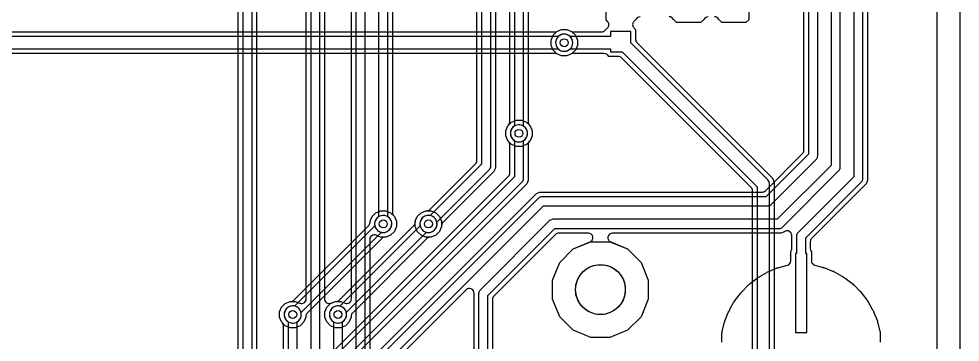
# Model space of a CAD drawing. Header units: millimetres. Extents: x -2 to 70, y 0 to 114.
# Drawn here: x 27.9 to 69.5, y 38.78 to 53.06 of the extents above; entities that cross this region are included whole.
import ezdxf

# ---------------------------------------------------------------- set-up
doc = ezdxf.new("R2010")
doc.units = ezdxf.units.MM

msp = doc.modelspace()

# ---------------------------------------------------------------- linework, layer by layer
at = {"layer": '16_copper'}
for points in [[(68.484, 31.388), (68.484, 61.355, 0.534518), (68.203, 61.543), (68.061, 61.484), (67.139, 61.484), (66.288, 61.837), (65.637, 62.488), (65.284, 63.339), (65.284, 64.261), (65.637, 65.112), (66.288, 65.763), (67.139, 66.116), (68.061, 66.116), (68.203, 66.057, 0.534518), (68.484, 66.245), (68.484, 81.702)], [(37.594, 29.753), (37.594, 57, 0.157844), (37.555, 57.119), (37.55, 57.125, 0.068708), (37.507, 57.171), (37.419, 57.384), (37.419, 57.616), (37.507, 57.829), (37.671, 57.993), (37.884, 58.081), (38.116, 58.081), (38.329, 57.993), (38.493, 57.829), (38.581, 57.616), (38.581, 57.384), (38.493, 57.171, 0.247627), (38.406, 57), (38.406, 29.972, 0.668179)], [(38.203, 29.5), (38.203, 57.181, 0.947182), (37.832, 57.84), (37.789, 57.815, 0.541741), (37.797, 57.181), (37.797, 29.584)], [(41.203, 30.5), (41.203, 57.181, 0.947182), (40.832, 57.84), (40.789, 57.815, 0.541741), (40.797, 57.181), (40.797, 30.584)], [(43.203, 30.5), (43.203, 57.181, 0.947182), (42.832, 57.84), (42.789, 57.815, 0.541741), (42.797, 57.181), (42.797, 30.584)], [(39.594, 30.753), (39.594, 39.5, 0.157852), (39.555, 39.619), (39.55, 39.625, 0.068694), (39.507, 39.671), (39.419, 39.884), (39.419, 40.116), (39.507, 40.329), (39.671, 40.493), (39.884, 40.581), (40.116, 40.581), (40.313, 40.5, 0.534514), (40.594, 40.688), (40.594, 57, 0.157844)], [(41.406, 57), (41.406, 40.688, 0.534514), (41.687, 40.5), (41.884, 40.581), (42.116, 40.581), (42.313, 40.5, 0.534514), (42.594, 40.688), (42.594, 57, 0.157844)], [(44.406, 57), (44.406, 44.5, 0.157844), (44.445, 44.381), (44.45, 44.375, 0.068708), (44.493, 44.329), (44.581, 44.116), (44.581, 43.884), (44.493, 43.671), (44.329, 43.507), (44.116, 43.419), (43.884, 43.419), (43.687, 43.5, 0.534514), (43.406, 43.312), (43.406, 30.419)], [(43.797, 57.181), (43.797, 44.319), (43.789, 44.315), (43.75, 44.285), (43.715, 44.25), (43.685, 44.211), (43.66, 44.168), (43.641, 44.122), (43.628, 44.074), (43.622, 44.025), (43.622, 43.975), (43.628, 43.926), (43.641, 43.878), (43.66, 43.832), (43.685, 43.789), (43.715, 43.75), (43.75, 43.715), (43.789, 43.685), (43.832, 43.66), (43.878, 43.641), (43.926, 43.628), (43.975, 43.622), (44.025, 43.622), (44.074, 43.628, 0.67632), (44.203, 44.319), (44.203, 57.181, 0.947182)], [(48.956, 57), (48.956, 46.469), (48.895, 46.32), (48.752, 46.177), (48.752, 46.177), (46.641, 44.066, 0.157846), (46.584, 43.955), (46.583, 43.946, 0.068721), (46.581, 43.884), (46.493, 43.671), (46.329, 43.507), (46.116, 43.419), (45.884, 43.419), (45.671, 43.507), (45.507, 43.671), (45.419, 43.884), (45.419, 44.116), (45.507, 44.329), (45.671, 44.493), (45.884, 44.581, 0.247629), (46.066, 44.641), (48.084, 46.659, 0.198912), (48.144, 46.803), (48.144, 57, 0.157852)], [(48.347, 57.181), (48.347, 46.634), (46.082, 44.37), (46.074, 44.372), (46.025, 44.378), (45.975, 44.378), (45.926, 44.372), (45.878, 44.359), (45.832, 44.34), (45.789, 44.315), (45.75, 44.285), (45.715, 44.25), (45.685, 44.211), (45.66, 44.168), (45.641, 44.122), (45.628, 44.074), (45.622, 44.025), (45.622, 43.975), (45.628, 43.926), (45.641, 43.878), (45.66, 43.832), (45.685, 43.789), (45.715, 43.75), (45.75, 43.715), (45.789, 43.685), (45.832, 43.66), (45.878, 43.641), (45.926, 43.628), (45.975, 43.622), (46.025, 43.622), (46.074, 43.628, 0.420797), (46.37, 44.082), (48.694, 46.406, 0.198912), (48.753, 46.55), (48.753, 57.181, 0.947182)], [(50.406, 57), (50.406, 48.5, 0.157844), (50.445, 48.381), (50.45, 48.375, 0.068708), (50.493, 48.329), (50.581, 48.116), (50.581, 47.884), (50.493, 47.671), (50.329, 47.507), (50.116, 47.419), (49.884, 47.419), (49.671, 47.507), (49.507, 47.671), (49.419, 47.884), (49.419, 48.116), (49.507, 48.329, 0.247627), (49.594, 48.5), (49.594, 57, 0.157844)], [(49.797, 57.181), (49.797, 48.319), (49.789, 48.315), (49.75, 48.285), (49.715, 48.25), (49.685, 48.211), (49.66, 48.168), (49.641, 48.122), (49.628, 48.074), (49.622, 48.025), (49.622, 47.975), (49.628, 47.926), (49.641, 47.878), (49.66, 47.832), (49.685, 47.789), (49.715, 47.75), (49.75, 47.715), (49.789, 47.685), (49.832, 47.66), (49.878, 47.641), (49.926, 47.628), (49.975, 47.622), (50.025, 47.622), (50.074, 47.628, 0.67632), (50.203, 48.319), (50.203, 57.181, 0.947182)], [(60.322, 23.193), (60.322, 45.468, 0.198912), (60.262, 45.611), (54.536, 51.337, 0.198912), (54.393, 51.397), (53.966, 51.397, 0.312908), (53.757, 51.522), (52.405, 51.522, 0.098493), (52.327, 51.506), (52.116, 51.419), (51.884, 51.419), (51.671, 51.507), (51.507, 51.671), (51.419, 51.884), (51.419, 52.116), (51.507, 52.329), (51.671, 52.493), (51.884, 52.581), (52.116, 52.581), (52.327, 52.494, 0.098493), (52.405, 52.478), (53.657, 52.478, 0.198912), (53.8, 52.538), (53.919, 52.656, 0.414217), (53.919, 52.944), (53.847, 53.016), (53.847, 54.084)], [(60.153, 54.084), (60.153, 53.016), (60.034, 52.897), (58.966, 52.897), (58.818, 53.045, 0.26353), (58.644, 53.144)], [(55.356, 53.144, 0.252215), (55.183, 53.046), (55.081, 52.944, 0.414217), (55.081, 52.656), (55.153, 52.584), (55.153, 52.157, 0.198912), (55.213, 52.014), (61.205, 46.021), (61.278, 45.845), (61.278, 23.193, 0.198912)], [(58.356, 53.144, 0.252204), (58.183, 53.046), (58.034, 52.897), (56.966, 52.897), (56.818, 53.045, 0.26353), (56.644, 53.144)], [(61.075, 22.8), (61.075, 45.75, 0.198912), (60.994, 45.944), (54.95, 51.989), (54.95, 52.5), (54.05, 52.5), (54.05, 52.275), (52.26, 52.275, 0.954187), (51.715, 51.75), (51.75, 51.715, 0.387012), (52.26, 51.725), (54.05, 51.725), (54.05, 51.6), (54.561, 51.6), (60.525, 45.636), (60.525, 22.8)], [(40.203, 30.5), (40.203, 39.681, 0.947182), (39.832, 40.34), (39.789, 40.315, 0.541741), (39.797, 39.681), (39.797, 30.584)], [(42.203, 30.5), (42.203, 39.681, 0.947182), (41.832, 40.34), (41.789, 40.315, 0.541741), (41.797, 39.681), (41.797, 30.584)]]:
    msp.add_lwpolyline(points, format="xyb", dxfattribs=at)
msp.add_lwpolyline([(53.179, 38.984), (52.401, 39.306), (51.806, 39.901), (51.484, 40.679), (51.484, 41.521), (51.806, 42.299), (52.401, 42.894), (53.179, 43.216), (54.021, 43.216), (54.799, 42.894), (55.394, 42.299), (55.716, 41.521), (55.716, 40.679), (55.394, 39.901), (54.799, 39.306), (54.021, 38.984)], close=True, dxfattribs=at)
at = {"layer": '1_copper'}
for points in [[(52.074, 51.628, 1), (51.926, 52.372), (51.878, 52.359, 0.107877), (51.74, 52.275), (22.114, 52.275), (14.275, 60.114), (14.275, 100.24, 0.954187), (13.75, 100.785), (13.715, 100.75, 0.387012), (13.725, 100.24), (13.725, 60, 0.198912), (13.806, 59.806), (21.806, 51.806, 0.198912), (22, 51.725), (51.74, 51.725), (51.75, 51.715), (51.789, 51.685), (51.832, 51.66), (51.878, 51.641), (51.926, 51.628), (51.975, 51.622), (52.025, 51.622)], [(62.72, 42.7), (62.673, 42.7), (62.673, 43.386), (65.144, 45.856, 0.198912), (65.203, 46), (65.203, 68.681, 0.947182), (64.832, 69.34), (64.789, 69.315, 0.541741), (64.797, 68.681), (64.797, 46.084), (62.326, 43.614, 0.198912), (62.267, 43.47), (62.267, 42.7), (62.22, 42.7), (62.22, 39.2), (62.72, 39.2)], [(48.67, 38.21), (48.623, 38.21), (48.623, 40.836), (51.584, 43.797), (61.5, 43.797, 0.198912), (61.644, 43.856), (64.144, 46.356, 0.198912), (64.203, 46.5), (64.203, 67.681, 0.947182), (63.832, 68.34), (63.789, 68.315, 0.541741), (63.797, 67.681), (63.797, 46.584), (61.416, 44.203), (51.5, 44.203, 0.198912), (51.356, 44.144), (48.276, 41.064, 0.198912), (48.217, 40.92), (48.217, 38.21), (48.17, 38.21), (48.17, 34.71), (48.67, 34.71)], [(39.884, 39.419), (39.671, 39.507), (39.507, 39.671), (39.419, 39.884), (39.419, 40.116), (39.507, 40.329), (39.671, 40.493), (39.884, 40.581, 0.247625), (40.066, 40.641), (43.359, 43.934, 0.157846), (43.416, 44.045), (43.417, 44.054, 0.068718), (43.419, 44.116), (43.507, 44.329), (43.671, 44.493), (43.884, 44.581), (44.116, 44.581), (44.329, 44.493), (44.493, 44.329), (44.581, 44.116), (44.581, 43.884), (44.493, 43.671), (44.329, 43.507), (44.116, 43.419, 0.247625), (43.934, 43.359), (40.641, 40.066, 0.157846), (40.584, 39.955), (40.583, 39.946, 0.068718), (40.581, 39.884), (40.493, 39.671), (40.329, 39.507), (40.116, 39.419)], [(41.884, 39.419), (41.671, 39.507), (41.507, 39.671), (41.419, 39.884), (41.419, 40.116), (41.507, 40.329), (41.671, 40.493), (41.884, 40.581, 0.247625), (42.066, 40.641), (45.359, 43.934, 0.157846), (45.416, 44.045), (45.417, 44.054, 0.068718), (45.419, 44.116), (45.507, 44.329), (45.671, 44.493), (45.884, 44.581), (46.116, 44.581), (46.329, 44.493), (46.493, 44.329), (46.581, 44.116), (46.581, 43.884), (46.493, 43.671), (46.329, 43.507), (46.116, 43.419, 0.247625), (45.934, 43.359), (42.641, 40.066, 0.157846), (42.584, 39.955), (42.583, 39.946, 0.068718), (42.581, 39.884), (42.493, 39.671), (42.329, 39.507), (42.116, 39.419)], [(40.074, 39.628, 0.420797), (40.37, 40.082), (43.918, 43.63, 0.947182), (44.122, 44.359), (44.074, 44.372, 0.541739), (43.63, 43.918), (40.082, 40.37), (40.074, 40.372), (40.025, 40.378), (39.975, 40.378), (39.926, 40.372), (39.878, 40.359), (39.832, 40.34), (39.789, 40.315), (39.75, 40.285), (39.715, 40.25), (39.685, 40.211), (39.66, 40.168), (39.641, 40.122), (39.628, 40.074), (39.622, 40.025), (39.622, 39.975), (39.628, 39.926), (39.641, 39.878), (39.66, 39.832), (39.685, 39.789), (39.715, 39.75), (39.75, 39.715), (39.789, 39.685), (39.832, 39.66), (39.878, 39.641), (39.926, 39.628), (39.975, 39.622), (40.025, 39.622)], [(42.074, 39.628, 0.420797), (42.37, 40.082), (45.918, 43.63, 0.947182), (46.122, 44.359), (46.074, 44.372, 0.541739), (45.63, 43.918), (42.082, 40.37), (42.074, 40.372), (42.025, 40.378), (41.975, 40.378), (41.926, 40.372), (41.878, 40.359), (41.832, 40.34), (41.789, 40.315), (41.75, 40.285), (41.715, 40.25), (41.685, 40.211), (41.66, 40.168), (41.641, 40.122), (41.628, 40.074), (41.622, 40.025), (41.622, 39.975), (41.628, 39.926), (41.641, 39.878), (41.66, 39.832), (41.685, 39.789), (41.715, 39.75), (41.75, 39.715), (41.789, 39.685), (41.832, 39.66), (41.878, 39.641), (41.926, 39.628), (41.975, 39.622), (42.025, 39.622)]]:
    msp.add_lwpolyline(points, format="xyb", close=True, dxfattribs=at)
for points in [[(14.478, 100.095), (14.478, 60.282, 0.198912), (14.538, 60.139), (22.139, 52.538, 0.198912), (22.282, 52.478), (51.595, 52.478, 0.098493), (51.673, 52.494), (51.884, 52.581), (52.116, 52.581), (52.329, 52.493), (52.493, 52.329), (52.581, 52.116), (52.581, 51.884), (52.493, 51.671), (52.329, 51.507), (52.116, 51.419), (51.884, 51.419), (51.673, 51.506, 0.098493), (51.595, 51.522), (21.905, 51.522), (21.729, 51.595), (13.595, 59.729), (13.522, 59.905), (13.522, 100.095, 0.098493)], [(34.953, 28.666), (51.084, 44.797), (61, 44.797, 0.198912), (61.144, 44.856), (63.144, 46.856, 0.198912), (63.203, 47), (63.203, 68.416), (65.918, 71.13, 0.947182), (66.122, 71.859), (66.074, 71.872, 0.541739), (65.63, 71.418), (62.856, 68.644, 0.198912), (62.797, 68.5), (62.797, 47.084), (60.916, 45.203), (51, 45.203, 0.198912), (50.856, 45.144), (34.606, 28.894, 0.198912)], [(34.405, 28.98), (50.77, 45.345), (50.919, 45.406), (60.747, 45.406, 0.198912), (60.891, 45.466), (62.534, 47.109, 0.198912), (62.594, 47.253), (62.594, 68.581)], [(65.406, 62.228), (65.406, 45.919), (65.345, 45.77), (62.936, 43.361, 0.198912), (62.876, 43.217), (62.876, 42.915, 0.13234), (62.904, 42.813), (62.91, 42.805, 0.02525), (62.923, 42.786), (62.923, 42.371, 0.344867), (63.078, 42.173), (63.391, 42.096, 0.038748), (63.426, 42.091), (63.429, 42.091, 0.11307), (63.521, 42.054), (63.86, 41.92, 0.038748), (63.894, 41.909), (63.897, 41.909, 0.113082), (63.983, 41.861), (64.3, 41.681, 0.038748), (64.333, 41.667), (64.336, 41.666, 0.11307), (64.415, 41.606), (64.705, 41.386, 0.038751), (64.735, 41.367), (64.738, 41.365, 0.113081), (64.808, 41.296), (65.066, 41.038, 0.038747), (65.093, 41.015), (65.096, 41.013, 0.113069), (65.156, 40.935), (65.376, 40.645, 0.038754), (65.4, 40.618), (65.403, 40.616, 0.113086), (65.451, 40.53), (65.631, 40.213, 0.038745), (65.651, 40.183), (65.653, 40.181, 0.113072), (65.69, 40.09), (65.824, 39.751, 0.038751), (65.84, 39.719), (65.842, 39.716, 0.113078), (65.866, 39.621), (65.956, 39.255, 0.022456), (65.963, 39.235), (65.968, 39.221, 0.090823), (65.97, 39.143), (65.97, 38.776, 0.036953)], [(68.484, 31.388), (68.484, 61.355, 0.534518)], [(31.71, 28.285), (49.534, 46.109, 0.198912), (49.594, 46.253), (49.594, 47.5, 0.157844), (49.555, 47.619), (49.55, 47.625, 0.068708), (49.507, 47.671), (49.419, 47.884), (49.419, 48.116), (49.507, 48.329), (49.671, 48.493), (49.884, 48.581), (50.116, 48.581), (50.329, 48.493), (50.493, 48.329), (50.581, 48.116), (50.581, 47.884), (50.493, 47.671, 0.247627), (50.406, 47.5), (50.406, 45.919), (50.345, 45.77), (32.521, 27.946, 0.198912)], [(32.258, 27.971), (50.144, 45.856, 0.198912), (50.203, 46), (50.203, 47.681, 0.947182), (49.832, 48.34), (49.789, 48.315, 0.541741), (49.797, 47.681), (49.797, 46.084), (31.911, 28.199, 0.198912)], [(58.97, 38.776), (58.97, 39.143, 0.02248), (58.968, 39.165), (58.967, 39.179, 0.090825), (58.984, 39.255), (59.074, 39.621, 0.038749), (59.079, 39.656), (59.079, 39.659, 0.113069), (59.116, 39.751), (59.25, 40.09, 0.03875), (59.261, 40.124), (59.261, 40.127, 0.155505), (59.326, 40.243), (59.489, 40.53, 0.03875), (59.503, 40.563), (59.504, 40.566, 0.113081), (59.564, 40.645), (59.784, 40.935, 0.038751), (59.803, 40.965), (59.805, 40.968, 0.113081), (59.874, 41.038), (60.132, 41.296, 0.038747), (60.155, 41.323), (60.157, 41.326, 0.113069), (60.235, 41.386), (60.525, 41.606, 0.038754), (60.552, 41.63), (60.554, 41.633, 0.113086), (60.64, 41.681), (60.957, 41.861, 0.038745), (60.987, 41.881), (60.989, 41.883, 0.113072), (61.08, 41.92), (61.419, 42.054, 0.038751), (61.451, 42.07), (61.454, 42.072, 0.113078), (61.549, 42.096), (61.862, 42.173, 0.344872), (62.017, 42.371), (62.017, 42.786, 0.174695), (62.064, 42.915), (62.064, 43.498, 0.568405), (61.735, 43.657), (61.581, 43.594), (54.131, 43.594, 0.820676), (54.053, 43.203), (54.799, 42.894), (55.394, 42.299), (55.716, 41.521), (55.716, 40.679), (55.394, 39.901), (54.799, 39.306), (54.021, 38.984), (53.179, 38.984), (52.401, 39.306), (51.806, 39.901), (51.484, 40.679), (51.484, 41.521), (51.806, 42.299), (52.401, 42.894), (53.147, 43.203, 0.820676), (53.069, 43.594), (51.753, 43.594, 0.198912), (51.609, 43.534), (48.886, 40.811, 0.198912), (48.826, 40.667), (48.826, 38.425, 0.13234)], [(48.014, 38.425), (48.014, 40.948, 0.668179), (47.667, 41.092), (35.216, 28.641, 0.198912)]]:
    msp.add_lwpolyline(points, format="xyb", dxfattribs=at)
at = {"layer": 'drills_NPTH'}
msp.add_circle((53.6, 41.1), 1.1, dxfattribs=at)
at = {"layer": 'drills_via_1_16'}
for centre in [(52, 52), (50, 48), (44, 44), (46, 44), (40, 40), (42, 40)]:
    msp.add_circle(centre, 0.175, dxfattribs=at)
at = {"layer": 'holes'}
msp.add_lwpolyline([(54.7, 41.057), (54.693, 40.971), (54.68, 40.885), (54.66, 40.801), (54.633, 40.719), (54.6, 40.639), (54.56, 40.562), (54.515, 40.488), (54.465, 40.418), (54.408, 40.353), (54.347, 40.292), (54.282, 40.235), (54.212, 40.185), (54.138, 40.14), (54.061, 40.1), (53.981, 40.067), (53.899, 40.04), (53.815, 40.02), (53.729, 40.007), (53.643, 40), (53.557, 40), (53.471, 40.007), (53.385, 40.02), (53.301, 40.04), (53.219, 40.067), (53.139, 40.1), (53.062, 40.14), (52.988, 40.185), (52.918, 40.235), (52.853, 40.292), (52.792, 40.353), (52.735, 40.418), (52.685, 40.488), (52.64, 40.562), (52.6, 40.639), (52.567, 40.719), (52.54, 40.801), (52.52, 40.885), (52.507, 40.971), (52.5, 41.057), (52.5, 41.143), (52.507, 41.229), (52.52, 41.315), (52.54, 41.399), (52.567, 41.481), (52.6, 41.561), (52.64, 41.638), (52.685, 41.712), (52.735, 41.782), (52.792, 41.847), (52.853, 41.908), (52.918, 41.965), (52.988, 42.015), (53.062, 42.06), (53.139, 42.1), (53.219, 42.133), (53.301, 42.16), (53.385, 42.18), (53.471, 42.193), (53.557, 42.2), (53.643, 42.2), (53.729, 42.193), (53.815, 42.18), (53.899, 42.16), (53.981, 42.133), (54.061, 42.1), (54.138, 42.06), (54.212, 42.015), (54.282, 41.965), (54.347, 41.908), (54.408, 41.847), (54.465, 41.782), (54.515, 41.712), (54.56, 41.638), (54.6, 41.561), (54.633, 41.481), (54.66, 41.399), (54.68, 41.315), (54.693, 41.229), (54.7, 41.143), (54.7, 41.057)], close=True, dxfattribs=at)
at = {"layer": 'outline'}
msp.add_lwpolyline([(69.5, 17.95), (69.5, 81.5)], dxfattribs=at)

doc.saveas('drawing.dxf')
